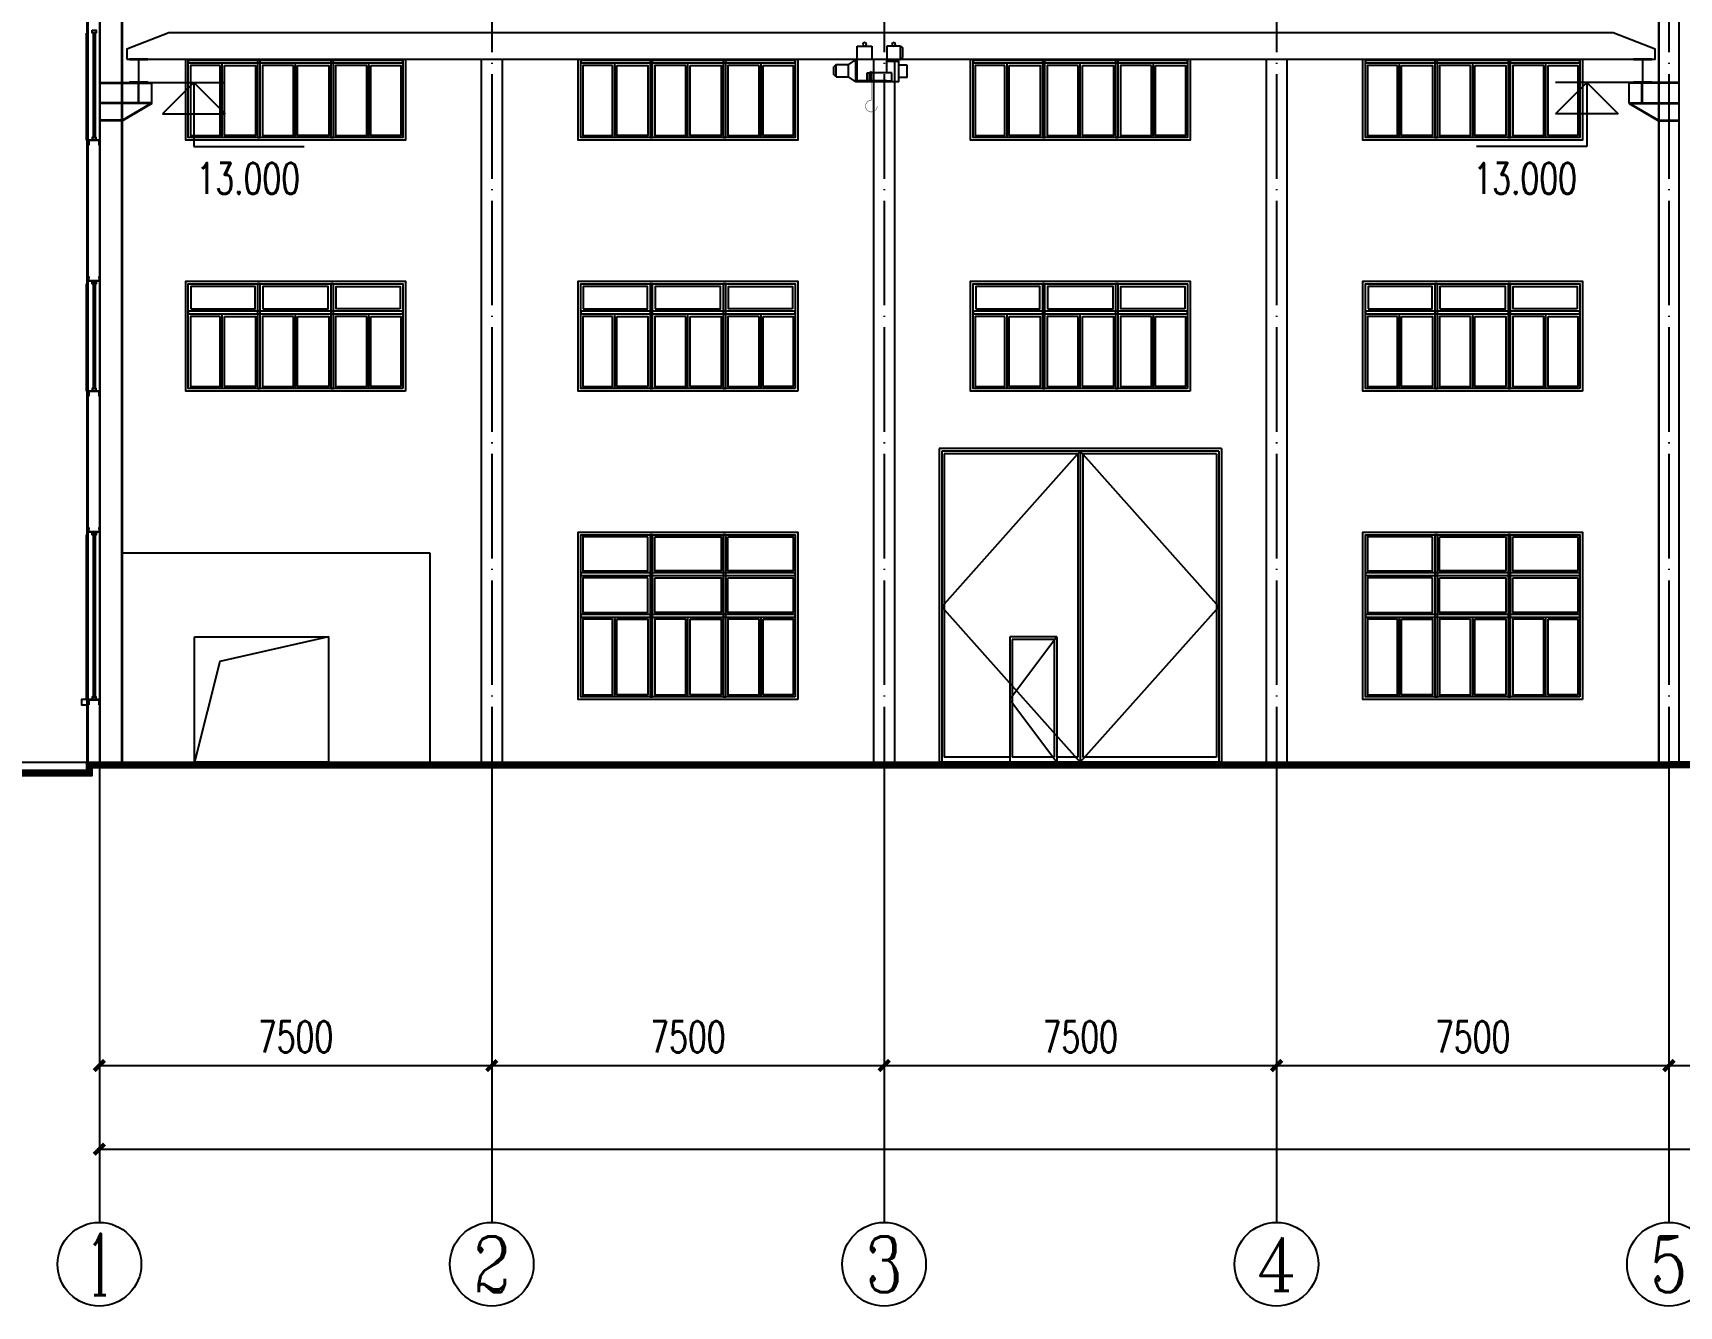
# Model space of a CAD drawing. Extents: x 14095202 to 14511487, y -1430609 to -90420.
# Drawn here: x 14370617 to 14402082, y -1318471 to -1294121 of the extents above; entities that cross this region are included whole.
import ezdxf
from ezdxf.enums import TextEntityAlignment as Align

# ---------------------------------------------------------------- set-up
doc = ezdxf.new("R2010")
doc.units = 0
doc.header["$LTSCALE"] = 1000
doc.header["$MEASUREMENT"] = 0
doc.linetypes.add('DOTE', pattern=[2.42, 2, -0.2, 0.02, -0.2])
for name, color, linetype in [('AXIS', 3, 'Continuous'), ('AXIS_TEXT', 7, 'Continuous'), ('COLUMN', 2, 'Continuous'), ('DOTE', 1, 'DOTE'), ('PUB_DIM', 3, 'Continuous'), ('PUB_TEXT', 7, 'Continuous'), ('WALL', 9, 'Continuous'), ('YS', 130, 'Continuous'), ('梁柱', 3, 'Continuous'), ('窗', 132, 'Continuous'), ('立面门窗', 157, 'Continuous')]:
    doc.layers.add(name, color=color, linetype=linetype)
doc.styles.add('_TCH_AXIS', font='COMPLEX', dxfattribs={"bigfont": 'GBCBIG'})
doc.styles.add('_TCH_DIM', font='SIMPLEX', dxfattribs={"bigfont": 'GBCBIG'})
doc.styles.add('_TCH_DIM_T3', font='SIMPLEX', dxfattribs={"width": 0.705882, "bigfont": 'GBCBIG'})
doc.styles.add('COMPLEX', font='COMPLEX')
doc.dimstyles.new('_TCH_ARCH&&200', dxfattribs={"dimtxt": 595, "dimasz": 200, "dimexe": 500, "dimexo": 600, "dimgap": 252.5, "dimtad": 1, "dimdec": 0, "dimzin": 0, "dimdsep": 46, "dimtxsty": '_TCH_DIM_T3', "dimblk": 'ARCHTICK', "dimcen": 0.09, "dimclrt": 7, "dimazin": 2, "dimtfac": 1, "dimtdec": 0, "dimtix": 1, "dimtmove": 2, "dimatfit": 3, "dimfxl": 0, "dimtolj": 1, "dimtzin": 0, "dimarcsym": 0})

# ---------------------------------------------------------------- blocks, each defined once
blk = doc.blocks.new('A$C25862AEB')
at = {"layer": 'YS'}
for p, q in [((200, 75), (0, 75)), ((0, 75), (0, 0)), ((0, 0), (20, 0)), ((198, 72), (2, 72)), ((2, 72), (2, 2)), ((2, 2), (20, 2)), ((205, 81), (5, 81)), ((5, 81), (5, 75)), ((205, 75), (5, 75)), ((20, 2), (20, 0)), ((180, 2), (198, 2)), ((180, 2), (180, 0)), ((180, 0), (200, 0)), ((198, 2), (198, 72)), ((200, 0), (200, 75))]:
    blk.add_line(p, q, dxfattribs=at)
blk = doc.blocks.new('A$C53AF4E09')
at = {"layer": 'COLUMN'}
blk.add_hatch(color=256, dxfattribs=at).paths.add_polyline_path([(350, 450), (0, 450), (0, 440), (170, 440), (170, 10), (0, 10), (0, 0), (350, 0), (350, 10), (180, 10), (180, 440), (350, 440)])
blk.add_lwpolyline([(0, 440), (0, 450), (350, 450), (350, 440), (180, 440), (180, 10), (350, 10), (350, 0), (0, 0), (0, 10), (170, 10), (170, 440)], close=True, dxfattribs=at)
blk = doc.blocks.new('A$C1CF62CEA')
at = {"color": 7}
for p, q in [((448, 1264), (731, 1264)), ((448, 1007), (448, 1264)), ((731, 1264), (731, 1007)), ((1279, 1264), (1012, 1264)), ((1012, 1264), (1012, 1007)), ((1279, 1007), (1279, 1264)), ((1279, 1264), (1318, 1226)), ((424, 1007), (282, 913)), ((1012, 1007), (424, 1007)), ((424, 583), (424, 1007)), ((448, 599), (448, 1007)), ((1012, 1007), (1279, 1007)), ((1012, 756), (1012, 1007)), ((1012, 975), (1247, 975)), ((1247, 583), (1247, 975)), ((1279, 1007), (1318, 1044)), ((1318, 1044), (1318, 1226)), ((47, 913), (0, 867)), ((0, 723), (0, 867)), ((47, 677), (0, 723)), ((47, 677), (47, 913)), ((47, 913), (282, 913)), ((47, 677), (282, 677)), ((282, 677), (282, 913)), ((424, 583), (282, 677)), ((679, 744), (632, 744)), ((632, 744), (632, 599)), ((718, 779), (679, 756)), ((679, 756), (679, 583)), ((718, 779), (718, 583)), ((1110, 756), (718, 756)), ((718, 756), (718, 599)), ((1110, 599), (1110, 756)), ((1404, 897), (1247, 897)), ((1404, 662), (1247, 662)), ((1404, 662), (1404, 897)), ((1247, 583), (424, 583)), ((679, 599), (448, 599)), ((1012, 599), (718, 599)), ((1012, 599), (1110, 599))]:
    blk.add_line(p, q, dxfattribs=at)
at = {"color": 7, "linetype": 'ByBlock', "const_width": 7.84}
blk.add_lwpolyline([(830, 116, -2.414214), (718, 227), (718, 583)], format="xyb", dxfattribs=at)
at = {"color": 7, "extrusion": (0, 0, -1)}
for centre in [(589, 1299), (1145, 1299)]:
    blk.add_ellipse(centre, major_axis=(24.4, 24.4), ratio=1, start_param=3.926991, end_param=10.210176, dxfattribs=at)
blk = doc.blocks.new('_AXISO')
blk.add_circle((0, 0), 0.5)
at = {"layer": 'AXIS_TEXT', "style": 'COMPLEX', "width": 1.041667}
blk.add_attdef('A', text='', height=0.56, dxfattribs=at).set_placement((-0.25, -0.28), (0.25, -0.28), align=Align.FIT)
blk = doc.blocks.new('_ArchTick')
at = {"color": 0, "linetype": 'ByBlock', "const_width": 0.4}
blk.add_lwpolyline([(-0.5, -0.5), (0.5, 0.5)], dxfattribs=at)
blk = doc.blocks.new('*D144')
at = {"layer": 'AXIS', "color": 0, "lineweight": -2}
for p, q in [((14371887, -1309471), (14371887, -1315971)), ((14461887, -1309471), (14461887, -1315971)), ((14371887, -1315471), (14461887, -1315471))]:
    blk.add_line(p, q, dxfattribs=at)
at = {"layer": 'Defpoints', "color": 0}
for p in [(14371887, -1308871), (14461887, -1308871), (14461887, -1315471)]:
    blk.add_point(p, dxfattribs=at)
at = {"layer": 'AXIS', "color": 0, "lineweight": -2, "xscale": 200, "yscale": 200, "zscale": 200, "rotation": 180}
blk.add_blockref('_ArchTick', (14371887, -1315471), dxfattribs=at)
at = {"layer": 'AXIS', "color": 0, "lineweight": -2, "xscale": 200, "yscale": 200, "zscale": 200}
blk.add_blockref('_ArchTick', (14461887, -1315471), dxfattribs=at)
at = {"layer": 'AXIS', "color": 7, "insert": (14416887, -1314921), "char_height": 595, "attachment_point": 5, "style": '_TCH_DIM_T3'}
blk.add_mtext('\\A1;90000', dxfattribs=at)
blk = doc.blocks.new('*D145')
at = {"layer": 'AXIS', "color": 0, "lineweight": -2}
for p, q in [((14371887, -1309471), (14371887, -1314371)), ((14379387, -1309471), (14379387, -1314371)), ((14371887, -1313871), (14379387, -1313871))]:
    blk.add_line(p, q, dxfattribs=at)
at = {"layer": 'Defpoints', "color": 0}
for p in [(14371887, -1308871), (14379387, -1308871), (14379387, -1313871)]:
    blk.add_point(p, dxfattribs=at)
at = {"layer": 'AXIS', "color": 0, "lineweight": -2, "xscale": 200, "yscale": 200, "zscale": 200, "rotation": 180}
blk.add_blockref('_ArchTick', (14371887, -1313871), dxfattribs=at)
at = {"layer": 'AXIS', "color": 0, "lineweight": -2, "xscale": 200, "yscale": 200, "zscale": 200}
blk.add_blockref('_ArchTick', (14379387, -1313871), dxfattribs=at)
at = {"layer": 'AXIS', "color": 7, "insert": (14375637, -1313321), "char_height": 595, "attachment_point": 5, "style": '_TCH_DIM_T3'}
blk.add_mtext('\\A1;7500', dxfattribs=at)
blk = doc.blocks.new('*D146')
at = {"layer": 'AXIS', "color": 0, "lineweight": -2}
for p, q in [((14379387, -1309471), (14379387, -1314371)), ((14386887, -1309471), (14386887, -1314371)), ((14379387, -1313871), (14386887, -1313871))]:
    blk.add_line(p, q, dxfattribs=at)
at = {"layer": 'Defpoints', "color": 0}
for p in [(14379387, -1308871), (14386887, -1308871), (14386887, -1313871)]:
    blk.add_point(p, dxfattribs=at)
at = {"layer": 'AXIS', "color": 0, "lineweight": -2, "xscale": 200, "yscale": 200, "zscale": 200, "rotation": 180}
blk.add_blockref('_ArchTick', (14379387, -1313871), dxfattribs=at)
at = {"layer": 'AXIS', "color": 0, "lineweight": -2, "xscale": 200, "yscale": 200, "zscale": 200}
blk.add_blockref('_ArchTick', (14386887, -1313871), dxfattribs=at)
at = {"layer": 'AXIS', "color": 7, "insert": (14383137, -1313321), "char_height": 595, "attachment_point": 5, "style": '_TCH_DIM_T3'}
blk.add_mtext('\\A1;7500', dxfattribs=at)
blk = doc.blocks.new('*D147')
at = {"layer": 'AXIS', "color": 0, "lineweight": -2}
for p, q in [((14386887, -1309471), (14386887, -1314371)), ((14394387, -1309471), (14394387, -1314371)), ((14386887, -1313871), (14394387, -1313871))]:
    blk.add_line(p, q, dxfattribs=at)
at = {"layer": 'Defpoints', "color": 0}
for p in [(14386887, -1308871), (14394387, -1308871), (14394387, -1313871)]:
    blk.add_point(p, dxfattribs=at)
at = {"layer": 'AXIS', "color": 0, "lineweight": -2, "xscale": 200, "yscale": 200, "zscale": 200, "rotation": 180}
blk.add_blockref('_ArchTick', (14386887, -1313871), dxfattribs=at)
at = {"layer": 'AXIS', "color": 0, "lineweight": -2, "xscale": 200, "yscale": 200, "zscale": 200}
blk.add_blockref('_ArchTick', (14394387, -1313871), dxfattribs=at)
at = {"layer": 'AXIS', "color": 7, "insert": (14390637, -1313321), "char_height": 595, "attachment_point": 5, "style": '_TCH_DIM_T3'}
blk.add_mtext('\\A1;7500', dxfattribs=at)
blk = doc.blocks.new('*D148')
at = {"layer": 'AXIS', "color": 0, "lineweight": -2}
for p, q in [((14394387, -1309471), (14394387, -1314371)), ((14401887, -1309471), (14401887, -1314371)), ((14394387, -1313871), (14401887, -1313871))]:
    blk.add_line(p, q, dxfattribs=at)
at = {"layer": 'Defpoints', "color": 0}
for p in [(14394387, -1308871), (14401887, -1308871), (14401887, -1313871)]:
    blk.add_point(p, dxfattribs=at)
at = {"layer": 'AXIS', "color": 0, "lineweight": -2, "xscale": 200, "yscale": 200, "zscale": 200, "rotation": 180}
blk.add_blockref('_ArchTick', (14394387, -1313871), dxfattribs=at)
at = {"layer": 'AXIS', "color": 0, "lineweight": -2, "xscale": 200, "yscale": 200, "zscale": 200}
blk.add_blockref('_ArchTick', (14401887, -1313871), dxfattribs=at)
at = {"layer": 'AXIS', "color": 7, "insert": (14398137, -1313321), "char_height": 595, "attachment_point": 5, "style": '_TCH_DIM_T3'}
blk.add_mtext('\\A1;7500', dxfattribs=at)
blk = doc.blocks.new('*D149')
at = {"layer": 'AXIS', "color": 0, "lineweight": -2}
for p, q in [((14401887, -1309471), (14401887, -1314371)), ((14409387, -1309471), (14409387, -1314371)), ((14401887, -1313871), (14409387, -1313871))]:
    blk.add_line(p, q, dxfattribs=at)
at = {"layer": 'Defpoints', "color": 0}
for p in [(14401887, -1308871), (14409387, -1308871), (14409387, -1313871)]:
    blk.add_point(p, dxfattribs=at)
at = {"layer": 'AXIS', "color": 0, "lineweight": -2, "xscale": 200, "yscale": 200, "zscale": 200, "rotation": 180}
blk.add_blockref('_ArchTick', (14401887, -1313871), dxfattribs=at)
at = {"layer": 'AXIS', "color": 0, "lineweight": -2, "xscale": 200, "yscale": 200, "zscale": 200}
blk.add_blockref('_ArchTick', (14409387, -1313871), dxfattribs=at)
at = {"layer": 'AXIS', "color": 7, "insert": (14405637, -1313321), "char_height": 595, "attachment_point": 5, "style": '_TCH_DIM_T3'}
blk.add_mtext('\\A1;7500', dxfattribs=at)

msp = doc.modelspace()

# ---------------------------------------------------------------- linework, layer by layer
for p, q in [((14371636.9, -1294123.4), (14371636.9, -1296171.2)), ((14379186.9, -1294621.2), (14379186.9, -1308071.2)), ((14379586.9, -1294621.2), (14379586.9, -1308071.2)), ((14386686.9, -1294621.2), (14386686.9, -1308071.2)), ((14387086.9, -1294621.2), (14387086.9, -1308071.2)), ((14394186.9, -1294621.2), (14394186.9, -1308071.2)), ((14394586.9, -1294621.2), (14394586.9, -1308071.2)), ((14371636.9, -1298923.4), (14371636.9, -1300971.2)), ((14371636.9, -1303723.4), (14371636.9, -1306871.2))]:
    msp.add_line(p, q)
at = {"color": 250}
for p, q in [((14393336.9, -1302071.2), (14387936.9, -1302071.2)), ((14387936.9, -1302071.2), (14387936.9, -1308071.2)), ((14393286.9, -1302121.2), (14387986.9, -1302121.2)), ((14387986.9, -1302121.2), (14387986.9, -1308071.2)), ((14390586.9, -1302171.2), (14388036.9, -1302171.2)), ((14388036.9, -1302171.2), (14388036.9, -1307971.2)), ((14390586.9, -1302171.2), (14390586.9, -1305671.2)), ((14390636.9, -1302121.2), (14390636.9, -1308071.2)), ((14390686.9, -1302171.2), (14390686.9, -1307971.2)), ((14393236.9, -1302171.2), (14390686.9, -1302171.2)), ((14393236.9, -1302171.2), (14393236.9, -1307971.2)), ((14393286.9, -1302121.2), (14393286.9, -1308071.2)), ((14393336.9, -1302071.2), (14393336.9, -1308071.2)), ((14390186.9, -1305671.2), (14389286.9, -1305671.2)), ((14389286.9, -1305671.2), (14389286.9, -1308071.2)), ((14390136.9, -1305721.2), (14389336.9, -1305721.2)), ((14389336.9, -1305721.2), (14389336.9, -1307971.2)), ((14390136.9, -1305721.2), (14390136.9, -1307971.2)), ((14390186.9, -1305671.2), (14390186.9, -1308071.2)), ((14390586.9, -1305671.2), (14390586.9, -1307971.2)), ((14389286.9, -1307971.2), (14388036.9, -1307971.2)), ((14389636.9, -1307971.2), (14389336.9, -1307971.2)), ((14390136.9, -1307971.2), (14389636.9, -1307971.2)), ((14390586.9, -1307971.2), (14390186.9, -1307971.2)), ((14393236.9, -1307971.2), (14390686.9, -1307971.2)), ((14393336.9, -1308071.2), (14387936.9, -1308071.2))]:
    msp.add_line(p, q, dxfattribs=at)
at = {"color": 251, "ltscale": 0.5}
for p, q in [((14378206.9, -1304071.2), (14372326.9, -1304071.2)), ((14378206.9, -1308071.2), (14378206.9, -1304071.2))]:
    msp.add_line(p, q, dxfattribs=at)
at = {"color": 7, "ltscale": 5}
msp.add_lwpolyline([(14372411.9, -1294621.2), (14401624.2, -1294621.2), (14401624.2, -1294431.2), (14400824.2, -1294121.2), (14373211.9, -1294121.2), (14372411.9, -1294431.2)], close=True, dxfattribs=at)
at = {"color": 250}
for points in [[(14390636.9, -1302121.2), (14393286.9, -1305096.2), (14390636.9, -1308071.2), (14387986.9, -1305096.2), (14390636.9, -1302121.2)], [(14390186.9, -1305671.2), (14389286.9, -1306871.2), (14390186.9, -1308071.2)]]:
    msp.add_lwpolyline(points, dxfattribs=at)
at = {"color": 251, "ltscale": 0.5}
msp.add_lwpolyline([(14373706.9, -1305671.2), (14376266.9, -1305671.2), (14376266.9, -1308071.2), (14373706.9, -1308071.2)], close=True, dxfattribs=at)
msp.add_lwpolyline([(14376266.9, -1305671.2), (14374189.6, -1306140.5), (14373706.9, -1308071.2)], dxfattribs=at)
for points in [[(14371644.4, -1306871.2), (14371544.4, -1306871.2), (14371544.4, -1306971.2), (14371644.4, -1306971.2)], [(14358588.5, -1308221.2), (14371646.9, -1308221.2), (14371646.9, -1308071.2), (14401886.9, -1308071.2)], [(14358588.5, -1308321.2), (14371746.9, -1308321.2), (14371746.9, -1308171.2), (14401886.9, -1308171.2)], [(14490486.9, -1308221.2), (14462126.9, -1308221.2), (14462126.9, -1308071.2), (14401886.9, -1308071.2)], [(14490486.9, -1308321.2), (14462026.9, -1308321.2), (14462026.9, -1308171.2), (14401886.9, -1308171.2)]]:
    msp.add_lwpolyline(points)
at = {"const_width": 100}
for points in [[(14358588.5, -1308271.2), (14371696.9, -1308271.2), (14371696.9, -1308121.2), (14401886.9, -1308121.2)], [(14490486.9, -1308271.2), (14462076.9, -1308271.2), (14462076.9, -1308121.2), (14401886.9, -1308121.2)]]:
    msp.add_lwpolyline(points, dxfattribs=at)
at = {"layer": 'AXIS'}
for p, q in [((14371886.9, -1308871.2), (14371886.9, -1316871.2)), ((14379386.9, -1308871.2), (14379386.9, -1316871.2)), ((14386886.9, -1308871.2), (14386886.9, -1316871.2)), ((14394386.9, -1308871.2), (14394386.9, -1316871.2)), ((14401886.9, -1308871.2), (14401886.9, -1316871.2))]:
    msp.add_line(p, q, dxfattribs=at)
at = {"layer": 'DOTE'}
for p, q in [((14371886.9, -1290071.2), (14371886.9, -1308871.2)), ((14379386.9, -1290071.2), (14379386.9, -1308871.2)), ((14386886.9, -1290071.2), (14386886.9, -1308871.2)), ((14394386.9, -1290071.2), (14394386.9, -1308871.2)), ((14401886.9, -1290071.2), (14401886.9, -1308871.2)), ((14343286.9, -1308071.2), (14490486.9, -1308071.2)), ((14463886.9, -1308071.2), (14401886.9, -1308071.2))]:
    msp.add_line(p, q, dxfattribs=at)
at = {"layer": 'PUB_DIM'}
for p, q in [((14372326.9, -1295071.2), (14374293.5, -1295071.2)), ((14373693.5, -1295071.2), (14373093.5, -1295671.2)), ((14373693.5, -1295071.2), (14374293.5, -1295671.2)), ((14373693.5, -1295071.2), (14373693.5, -1296292.2)), ((14400320.2, -1295071.2), (14399720.2, -1295671.2)), ((14401686.9, -1295071.2), (14399720.2, -1295071.2)), ((14400320.2, -1295071.2), (14400920.2, -1295671.2)), ((14400320.2, -1295071.2), (14400320.2, -1296292.2)), ((14373093.5, -1295671.2), (14374293.5, -1295671.2)), ((14400920.2, -1295671.2), (14399720.2, -1295671.2)), ((14373693.5, -1296292.2), (14375803.3, -1296292.2)), ((14400320.2, -1296292.2), (14398210.4, -1296292.2))]:
    msp.add_line(p, q, dxfattribs=at)
at = {"layer": 'WALL', "color": 7}
for p, q in [((14371646.9, -1288271.2), (14371646.9, -1308071.2)), ((14371666.9, -1288271.2), (14371666.9, -1308071.2))]:
    msp.add_line(p, q, dxfattribs=at)
at = {"layer": 'WALL', "color": 3}
for p, q in [((14371886.9, -1288271.2), (14371886.9, -1308071.2)), ((14371896.9, -1288271.2), (14371896.9, -1308071.2))]:
    msp.add_line(p, q, dxfattribs=at)
at = {"layer": 'YS', "const_width": 8}
for points in [[(14371675.7, -1293971.8), (14371675.7, -1294077.8), (14371636.9, -1294077.8), (14371636.9, -1294123.4), (14371668.3, -1294107.4)], [(14371877.5, -1296110.6), (14371877.5, -1296171.2), (14371636.9, -1296171.2), (14371636.9, -1296253.4), (14371661.3, -1296279.9)], [(14371675.7, -1298771.8), (14371675.7, -1298877.8), (14371636.9, -1298877.8), (14371636.9, -1298923.4), (14371668.3, -1298907.4)], [(14371877.5, -1300910.6), (14371877.5, -1300971.2), (14371636.9, -1300971.2), (14371636.9, -1301053.4), (14371661.3, -1301079.9)], [(14371675.7, -1303571.8), (14371675.7, -1303677.8), (14371636.9, -1303677.8), (14371636.9, -1303723.4), (14371668.3, -1303707.4)], [(14371877.5, -1306810.6), (14371877.5, -1306871.2), (14371636.9, -1306871.2), (14371636.9, -1306953.4), (14371661.3, -1306979.9)]]:
    msp.add_lwpolyline(points, dxfattribs=at)
at = {"layer": '梁柱'}
for p, q in [((14401686.9, -1290061.2), (14401686.9, -1308071.2)), ((14401696.9, -1290061.2), (14401696.9, -1308071.2)), ((14402076.9, -1290061.2), (14402076.9, -1308071.2)), ((14372316.9, -1308071.2), (14372316.9, -1290081.2)), ((14372326.9, -1308071.2), (14372326.9, -1290081.2)), ((14371896.9, -1295071.2), (14372316.9, -1295071.2)), ((14371896.9, -1295081.2), (14372316.9, -1295081.2)), ((14372326.9, -1295071.2), (14372886.9, -1295071.2)), ((14372326.9, -1295081.2), (14372886.9, -1295081.2)), ((14372631.9, -1295461.2), (14372631.9, -1295081.2)), ((14372641.9, -1295461.2), (14372641.9, -1295081.2)), ((14372886.9, -1295471.2), (14372886.9, -1295071.2)), ((14401686.9, -1295071.2), (14401126.9, -1295071.2)), ((14401126.9, -1295471.2), (14401126.9, -1295071.2)), ((14401686.9, -1295081.2), (14401126.9, -1295081.2)), ((14401371.9, -1295461.2), (14401371.9, -1295081.2)), ((14401381.9, -1295461.2), (14401381.9, -1295081.2)), ((14402076.9, -1295071.2), (14401696.9, -1295071.2)), ((14402076.9, -1295081.2), (14401696.9, -1295081.2)), ((14372316.9, -1295461.2), (14371896.9, -1295461.2)), ((14372316.9, -1295471.2), (14371896.9, -1295471.2)), ((14372886.9, -1295461.2), (14372326.9, -1295461.2)), ((14372886.9, -1295471.2), (14372326.9, -1295806.1)), ((14372886.9, -1295471.2), (14372326.9, -1295471.2)), ((14372871.1, -1295471.2), (14372326.9, -1295793.1)), ((14401126.9, -1295461.2), (14401686.9, -1295461.2)), ((14401126.9, -1295471.2), (14401686.9, -1295806.1)), ((14401126.9, -1295471.2), (14401686.9, -1295471.2)), ((14401142.6, -1295471.2), (14401686.9, -1295793.1)), ((14401696.9, -1295461.2), (14402076.9, -1295461.2)), ((14401696.9, -1295471.2), (14402076.9, -1295471.2)), ((14372316.9, -1295793.1), (14371896.9, -1295793.1)), ((14372316.9, -1295803.1), (14371896.9, -1295803.1)), ((14401696.9, -1295793.1), (14402076.9, -1295793.1)), ((14401696.9, -1295803.1), (14402076.9, -1295803.1))]:
    msp.add_line(p, q, dxfattribs=at)
at = {"layer": '窗'}
for p, q in [((14371767.5, -1294121.4), (14371767.5, -1296121)), ((14371807.5, -1294121.4), (14371807.5, -1296121)), ((14371886.9, -1296171.2), (14371636.9, -1296171.2)), ((14371896.9, -1298870.8), (14371646.9, -1298870.8)), ((14371767.5, -1298921.4), (14371767.5, -1300921)), ((14371807.5, -1298921.4), (14371807.5, -1300921)), ((14371886.9, -1300971.2), (14371636.9, -1300971.2)), ((14371896.9, -1303670.8), (14371646.9, -1303670.8)), ((14371766.9, -1303721.4), (14371766.9, -1306821)), ((14371806.9, -1303721.4), (14371806.9, -1306821))]:
    msp.add_line(p, q, dxfattribs=at)
at = {"layer": '窗', "color": 6}
for points in [[(14371750.2, -1294071.2), (14371824.9, -1294071.2), (14371824.9, -1294121.4), (14371750.2, -1294121.4)], [(14371750.2, -1296171.2), (14371824.9, -1296171.2), (14371824.9, -1296121), (14371750.2, -1296121)], [(14371753.9, -1296167.4), (14371821.1, -1296167.4), (14371821.1, -1296124.7), (14371753.9, -1296124.7)], [(14371750.2, -1298871.2), (14371824.9, -1298871.2), (14371824.9, -1298921.4), (14371750.2, -1298921.4)], [(14371753.9, -1298874.9), (14371821.1, -1298874.9), (14371821.1, -1298917.7), (14371753.9, -1298917.7)], [(14371750.2, -1300971.2), (14371824.9, -1300971.2), (14371824.9, -1300921), (14371750.2, -1300921)], [(14371753.9, -1300967.4), (14371821.1, -1300967.4), (14371821.1, -1300924.7), (14371753.9, -1300924.7)], [(14371750.2, -1303671.2), (14371824.9, -1303671.2), (14371824.9, -1303721.4), (14371750.2, -1303721.4)], [(14371753.9, -1303674.9), (14371821.1, -1303674.9), (14371821.1, -1303717.7), (14371753.9, -1303717.7)], [(14371750.2, -1306871.2), (14371824.9, -1306871.2), (14371824.9, -1306821), (14371750.2, -1306821)], [(14371753.9, -1306867.4), (14371821.1, -1306867.4), (14371821.1, -1306824.7), (14371753.9, -1306824.7)]]:
    msp.add_lwpolyline(points, close=True, dxfattribs=at)
at = {"layer": '立面门窗', "color": 250}
for p, q in [((14374236.9, -1296121.2), (14374236.9, -1294696.2)), ((14375636.9, -1296121.2), (14375636.9, -1294696.2)), ((14377036.9, -1296121.2), (14377036.9, -1294696.2)), ((14381736.9, -1296121.2), (14381736.9, -1294696.2)), ((14383136.9, -1296121.2), (14383136.9, -1294696.2)), ((14384536.9, -1296121.2), (14384536.9, -1294696.2)), ((14389236.9, -1296121.2), (14389236.9, -1294696.2)), ((14390636.9, -1296121.2), (14390636.9, -1294696.2)), ((14392036.9, -1296121.2), (14392036.9, -1294696.2)), ((14396736.9, -1296121.2), (14396736.9, -1294696.2)), ((14398136.9, -1296121.2), (14398136.9, -1294696.2)), ((14399536.9, -1296121.2), (14399536.9, -1294696.2)), ((14374236.9, -1300921.2), (14374236.9, -1299496.2)), ((14375636.9, -1300921.2), (14375636.9, -1299496.2)), ((14377036.9, -1300921.2), (14377036.9, -1299496.2)), ((14381736.9, -1300921.2), (14381736.9, -1299496.2)), ((14383136.9, -1300921.2), (14383136.9, -1299496.2)), ((14384536.9, -1300921.2), (14384536.9, -1299496.2)), ((14389236.9, -1300921.2), (14389236.9, -1299496.2)), ((14390636.9, -1300921.2), (14390636.9, -1299496.2)), ((14392036.9, -1300921.2), (14392036.9, -1299496.2)), ((14396736.9, -1300921.2), (14396736.9, -1299496.2)), ((14398136.9, -1300921.2), (14398136.9, -1299496.2)), ((14399536.9, -1300921.2), (14399536.9, -1299496.2)), ((14381736.9, -1306821.2), (14381736.9, -1305296.2)), ((14383136.9, -1306821.2), (14383136.9, -1305296.2)), ((14384536.9, -1306821.2), (14384536.9, -1305296.2)), ((14396736.9, -1306821.2), (14396736.9, -1305296.2)), ((14398136.9, -1306821.2), (14398136.9, -1305296.2)), ((14399536.9, -1306821.2), (14399536.9, -1305296.2))]:
    msp.add_line(p, q, dxfattribs=at)
for points in [[(14377736.9, -1294621.2), (14377736.9, -1296171.2), (14373536.9, -1296171.2), (14373536.9, -1294621.2)], [(14377686.9, -1294621.2), (14377686.9, -1296121.2), (14373586.9, -1296121.2), (14373586.9, -1294621.2)], [(14374911.9, -1294621.2), (14374911.9, -1296121.2), (14374961.9, -1296121.2), (14374961.9, -1294621.2)], [(14376311.9, -1294621.2), (14376311.9, -1296121.2), (14376361.9, -1296121.2), (14376361.9, -1294621.2)], [(14385236.9, -1294621.2), (14385236.9, -1296171.2), (14381036.9, -1296171.2), (14381036.9, -1294621.2)], [(14385186.9, -1294621.2), (14385186.9, -1296121.2), (14381086.9, -1296121.2), (14381086.9, -1294621.2)], [(14382411.9, -1294621.2), (14382411.9, -1296121.2), (14382461.9, -1296121.2), (14382461.9, -1294621.2)], [(14383811.9, -1294621.2), (14383811.9, -1296121.2), (14383861.9, -1296121.2), (14383861.9, -1294621.2)], [(14392736.9, -1294621.2), (14392736.9, -1296171.2), (14388536.9, -1296171.2), (14388536.9, -1294621.2)], [(14392686.9, -1294621.2), (14392686.9, -1296121.2), (14388586.9, -1296121.2), (14388586.9, -1294621.2)], [(14389911.9, -1294621.2), (14389911.9, -1296121.2), (14389961.9, -1296121.2), (14389961.9, -1294621.2)], [(14391311.9, -1294621.2), (14391311.9, -1296121.2), (14391361.9, -1296121.2), (14391361.9, -1294621.2)], [(14400236.9, -1294621.2), (14400236.9, -1296171.2), (14396036.9, -1296171.2), (14396036.9, -1294621.2)], [(14400186.9, -1294621.2), (14400186.9, -1296121.2), (14396086.9, -1296121.2), (14396086.9, -1294621.2)], [(14397411.9, -1294621.2), (14397411.9, -1296121.2), (14397461.9, -1296121.2), (14397461.9, -1294621.2)], [(14398811.9, -1294621.2), (14398811.9, -1296121.2), (14398861.9, -1296121.2), (14398861.9, -1294621.2)]]:
    msp.add_lwpolyline(points, dxfattribs=at)
for points in [[(14373586.9, -1294696.2), (14377686.9, -1294696.2), (14377686.9, -1294646.2), (14373586.9, -1294646.2)], [(14374196.9, -1294746.2), (14373626.9, -1294746.2), (14373626.9, -1296081.2), (14374196.9, -1296081.2)], [(14374276.9, -1294746.2), (14374871.9, -1294746.2), (14374871.9, -1296081.2), (14374276.9, -1296081.2)], [(14375596.9, -1294746.2), (14375001.9, -1294746.2), (14375001.9, -1296081.2), (14375596.9, -1296081.2)], [(14375676.9, -1294746.2), (14376271.9, -1294746.2), (14376271.9, -1296081.2), (14375676.9, -1296081.2)], [(14376996.9, -1294746.2), (14376401.9, -1294746.2), (14376401.9, -1296081.2), (14376996.9, -1296081.2)], [(14377076.9, -1294746.2), (14377646.9, -1294746.2), (14377646.9, -1296081.2), (14377076.9, -1296081.2)], [(14381086.9, -1294696.2), (14385186.9, -1294696.2), (14385186.9, -1294646.2), (14381086.9, -1294646.2)], [(14381696.9, -1294746.2), (14381126.9, -1294746.2), (14381126.9, -1296081.2), (14381696.9, -1296081.2)], [(14381776.9, -1294746.2), (14382371.9, -1294746.2), (14382371.9, -1296081.2), (14381776.9, -1296081.2)], [(14383096.9, -1294746.2), (14382501.9, -1294746.2), (14382501.9, -1296081.2), (14383096.9, -1296081.2)], [(14383176.9, -1294746.2), (14383771.9, -1294746.2), (14383771.9, -1296081.2), (14383176.9, -1296081.2)], [(14384496.9, -1294746.2), (14383901.9, -1294746.2), (14383901.9, -1296081.2), (14384496.9, -1296081.2)], [(14384576.9, -1294746.2), (14385146.9, -1294746.2), (14385146.9, -1296081.2), (14384576.9, -1296081.2)], [(14388586.9, -1294696.2), (14392686.9, -1294696.2), (14392686.9, -1294646.2), (14388586.9, -1294646.2)], [(14389196.9, -1294746.2), (14388626.9, -1294746.2), (14388626.9, -1296081.2), (14389196.9, -1296081.2)], [(14389276.9, -1294746.2), (14389871.9, -1294746.2), (14389871.9, -1296081.2), (14389276.9, -1296081.2)], [(14390596.9, -1294746.2), (14390001.9, -1294746.2), (14390001.9, -1296081.2), (14390596.9, -1296081.2)], [(14390676.9, -1294746.2), (14391271.9, -1294746.2), (14391271.9, -1296081.2), (14390676.9, -1296081.2)], [(14391996.9, -1294746.2), (14391401.9, -1294746.2), (14391401.9, -1296081.2), (14391996.9, -1296081.2)], [(14392076.9, -1294746.2), (14392646.9, -1294746.2), (14392646.9, -1296081.2), (14392076.9, -1296081.2)], [(14396086.9, -1294696.2), (14400186.9, -1294696.2), (14400186.9, -1294646.2), (14396086.9, -1294646.2)], [(14396696.9, -1294746.2), (14396126.9, -1294746.2), (14396126.9, -1296081.2), (14396696.9, -1296081.2)], [(14396776.9, -1294746.2), (14397371.9, -1294746.2), (14397371.9, -1296081.2), (14396776.9, -1296081.2)], [(14398096.9, -1294746.2), (14397501.9, -1294746.2), (14397501.9, -1296081.2), (14398096.9, -1296081.2)], [(14398176.9, -1294746.2), (14398771.9, -1294746.2), (14398771.9, -1296081.2), (14398176.9, -1296081.2)], [(14399496.9, -1294746.2), (14398901.9, -1294746.2), (14398901.9, -1296081.2), (14399496.9, -1296081.2)], [(14399576.9, -1294746.2), (14400146.9, -1294746.2), (14400146.9, -1296081.2), (14399576.9, -1296081.2)], [(14377736.9, -1300971.2), (14373536.9, -1300971.2), (14373536.9, -1298871.2), (14377736.9, -1298871.2)], [(14385236.9, -1300971.2), (14381036.9, -1300971.2), (14381036.9, -1298871.2), (14385236.9, -1298871.2)], [(14392736.9, -1300971.2), (14388536.9, -1300971.2), (14388536.9, -1298871.2), (14392736.9, -1298871.2)], [(14400236.9, -1300971.2), (14396036.9, -1300971.2), (14396036.9, -1298871.2), (14400236.9, -1298871.2)], [(14377686.9, -1300921.2), (14373586.9, -1300921.2), (14373586.9, -1298921.2), (14377686.9, -1298921.2)], [(14373636.9, -1299396.2), (14374861.9, -1299396.2), (14374861.9, -1298971.2), (14373636.9, -1298971.2)], [(14374961.9, -1298921.2), (14374911.9, -1298921.2), (14374911.9, -1300921.2), (14374961.9, -1300921.2)], [(14375011.9, -1299396.2), (14376261.9, -1299396.2), (14376261.9, -1298971.2), (14375011.9, -1298971.2)], [(14376361.9, -1298921.2), (14376311.9, -1298921.2), (14376311.9, -1300921.2), (14376361.9, -1300921.2)], [(14377636.9, -1299396.2), (14376411.9, -1299396.2), (14376411.9, -1298971.2), (14377636.9, -1298971.2)], [(14385186.9, -1300921.2), (14381086.9, -1300921.2), (14381086.9, -1298921.2), (14385186.9, -1298921.2)], [(14381136.9, -1299396.2), (14382361.9, -1299396.2), (14382361.9, -1298971.2), (14381136.9, -1298971.2)], [(14382461.9, -1298921.2), (14382411.9, -1298921.2), (14382411.9, -1300921.2), (14382461.9, -1300921.2)], [(14382511.9, -1299396.2), (14383761.9, -1299396.2), (14383761.9, -1298971.2), (14382511.9, -1298971.2)], [(14383861.9, -1298921.2), (14383811.9, -1298921.2), (14383811.9, -1300921.2), (14383861.9, -1300921.2)], [(14385136.9, -1299396.2), (14383911.9, -1299396.2), (14383911.9, -1298971.2), (14385136.9, -1298971.2)], [(14392686.9, -1300921.2), (14388586.9, -1300921.2), (14388586.9, -1298921.2), (14392686.9, -1298921.2)], [(14388636.9, -1299396.2), (14389861.9, -1299396.2), (14389861.9, -1298971.2), (14388636.9, -1298971.2)], [(14389961.9, -1298921.2), (14389911.9, -1298921.2), (14389911.9, -1300921.2), (14389961.9, -1300921.2)], [(14390011.9, -1299396.2), (14391261.9, -1299396.2), (14391261.9, -1298971.2), (14390011.9, -1298971.2)], [(14391361.9, -1298921.2), (14391311.9, -1298921.2), (14391311.9, -1300921.2), (14391361.9, -1300921.2)], [(14392636.9, -1299396.2), (14391411.9, -1299396.2), (14391411.9, -1298971.2), (14392636.9, -1298971.2)], [(14400186.9, -1300921.2), (14396086.9, -1300921.2), (14396086.9, -1298921.2), (14400186.9, -1298921.2)], [(14396136.9, -1299396.2), (14397361.9, -1299396.2), (14397361.9, -1298971.2), (14396136.9, -1298971.2)], [(14397461.9, -1298921.2), (14397411.9, -1298921.2), (14397411.9, -1300921.2), (14397461.9, -1300921.2)], [(14397511.9, -1299396.2), (14398761.9, -1299396.2), (14398761.9, -1298971.2), (14397511.9, -1298971.2)], [(14398861.9, -1298921.2), (14398811.9, -1298921.2), (14398811.9, -1300921.2), (14398861.9, -1300921.2)], [(14400136.9, -1299396.2), (14398911.9, -1299396.2), (14398911.9, -1298971.2), (14400136.9, -1298971.2)], [(14373586.9, -1299496.2), (14377686.9, -1299496.2), (14377686.9, -1299446.2), (14373586.9, -1299446.2)], [(14381086.9, -1299496.2), (14385186.9, -1299496.2), (14385186.9, -1299446.2), (14381086.9, -1299446.2)], [(14388586.9, -1299496.2), (14392686.9, -1299496.2), (14392686.9, -1299446.2), (14388586.9, -1299446.2)], [(14396086.9, -1299496.2), (14400186.9, -1299496.2), (14400186.9, -1299446.2), (14396086.9, -1299446.2)], [(14374196.9, -1299546.2), (14373626.9, -1299546.2), (14373626.9, -1300881.2), (14374196.9, -1300881.2)], [(14374276.9, -1299546.2), (14374871.9, -1299546.2), (14374871.9, -1300881.2), (14374276.9, -1300881.2)], [(14375596.9, -1299546.2), (14375001.9, -1299546.2), (14375001.9, -1300881.2), (14375596.9, -1300881.2)], [(14375676.9, -1299546.2), (14376271.9, -1299546.2), (14376271.9, -1300881.2), (14375676.9, -1300881.2)], [(14376996.9, -1299546.2), (14376401.9, -1299546.2), (14376401.9, -1300881.2), (14376996.9, -1300881.2)], [(14377076.9, -1299546.2), (14377646.9, -1299546.2), (14377646.9, -1300881.2), (14377076.9, -1300881.2)], [(14381696.9, -1299546.2), (14381126.9, -1299546.2), (14381126.9, -1300881.2), (14381696.9, -1300881.2)], [(14381776.9, -1299546.2), (14382371.9, -1299546.2), (14382371.9, -1300881.2), (14381776.9, -1300881.2)], [(14383096.9, -1299546.2), (14382501.9, -1299546.2), (14382501.9, -1300881.2), (14383096.9, -1300881.2)], [(14383176.9, -1299546.2), (14383771.9, -1299546.2), (14383771.9, -1300881.2), (14383176.9, -1300881.2)], [(14384496.9, -1299546.2), (14383901.9, -1299546.2), (14383901.9, -1300881.2), (14384496.9, -1300881.2)], [(14384576.9, -1299546.2), (14385146.9, -1299546.2), (14385146.9, -1300881.2), (14384576.9, -1300881.2)], [(14389196.9, -1299546.2), (14388626.9, -1299546.2), (14388626.9, -1300881.2), (14389196.9, -1300881.2)], [(14389276.9, -1299546.2), (14389871.9, -1299546.2), (14389871.9, -1300881.2), (14389276.9, -1300881.2)], [(14390596.9, -1299546.2), (14390001.9, -1299546.2), (14390001.9, -1300881.2), (14390596.9, -1300881.2)], [(14390676.9, -1299546.2), (14391271.9, -1299546.2), (14391271.9, -1300881.2), (14390676.9, -1300881.2)], [(14391996.9, -1299546.2), (14391401.9, -1299546.2), (14391401.9, -1300881.2), (14391996.9, -1300881.2)], [(14392076.9, -1299546.2), (14392646.9, -1299546.2), (14392646.9, -1300881.2), (14392076.9, -1300881.2)], [(14396696.9, -1299546.2), (14396126.9, -1299546.2), (14396126.9, -1300881.2), (14396696.9, -1300881.2)], [(14396776.9, -1299546.2), (14397371.9, -1299546.2), (14397371.9, -1300881.2), (14396776.9, -1300881.2)], [(14398096.9, -1299546.2), (14397501.9, -1299546.2), (14397501.9, -1300881.2), (14398096.9, -1300881.2)], [(14398176.9, -1299546.2), (14398771.9, -1299546.2), (14398771.9, -1300881.2), (14398176.9, -1300881.2)], [(14399496.9, -1299546.2), (14398901.9, -1299546.2), (14398901.9, -1300881.2), (14399496.9, -1300881.2)], [(14399576.9, -1299546.2), (14400146.9, -1299546.2), (14400146.9, -1300881.2), (14399576.9, -1300881.2)], [(14385236.9, -1306871.2), (14381036.9, -1306871.2), (14381036.9, -1303671.2), (14385236.9, -1303671.2)], [(14385186.9, -1306821.2), (14381086.9, -1306821.2), (14381086.9, -1303721.2), (14385186.9, -1303721.2)], [(14382371.9, -1303761.2), (14381126.9, -1303761.2), (14381126.9, -1304406.2), (14382371.9, -1304406.2)], [(14382461.9, -1303721.2), (14382411.9, -1303721.2), (14382411.9, -1306821.2), (14382461.9, -1306821.2)], [(14382501.9, -1303761.2), (14383771.9, -1303761.2), (14383771.9, -1304406.2), (14382501.9, -1304406.2)], [(14383861.9, -1303721.2), (14383811.9, -1303721.2), (14383811.9, -1306821.2), (14383861.9, -1306821.2)], [(14383901.9, -1303761.2), (14385146.9, -1303761.2), (14385146.9, -1304406.2), (14383901.9, -1304406.2)], [(14400236.9, -1306871.2), (14396036.9, -1306871.2), (14396036.9, -1303671.2), (14400236.9, -1303671.2)], [(14400186.9, -1306821.2), (14396086.9, -1306821.2), (14396086.9, -1303721.2), (14400186.9, -1303721.2)], [(14397371.9, -1303761.2), (14396126.9, -1303761.2), (14396126.9, -1304406.2), (14397371.9, -1304406.2)], [(14397461.9, -1303721.2), (14397411.9, -1303721.2), (14397411.9, -1306821.2), (14397461.9, -1306821.2)], [(14397501.9, -1303761.2), (14398771.9, -1303761.2), (14398771.9, -1304406.2), (14397501.9, -1304406.2)], [(14398861.9, -1303721.2), (14398811.9, -1303721.2), (14398811.9, -1306821.2), (14398861.9, -1306821.2)], [(14398901.9, -1303761.2), (14400146.9, -1303761.2), (14400146.9, -1304406.2), (14398901.9, -1304406.2)], [(14381086.9, -1304446.2), (14381086.9, -1304496.2), (14385186.9, -1304496.2), (14385186.9, -1304446.2)], [(14396086.9, -1304446.2), (14396086.9, -1304496.2), (14400186.9, -1304496.2), (14400186.9, -1304446.2)], [(14382371.9, -1304546.2), (14381126.9, -1304546.2), (14381126.9, -1305206.2), (14382371.9, -1305206.2)], [(14382501.9, -1304546.2), (14383771.9, -1304546.2), (14383771.9, -1305206.2), (14382501.9, -1305206.2)], [(14383901.9, -1304546.2), (14385146.9, -1304546.2), (14385146.9, -1305206.2), (14383901.9, -1305206.2)], [(14397371.9, -1304546.2), (14396126.9, -1304546.2), (14396126.9, -1305206.2), (14397371.9, -1305206.2)], [(14397501.9, -1304546.2), (14398771.9, -1304546.2), (14398771.9, -1305206.2), (14397501.9, -1305206.2)], [(14398901.9, -1304546.2), (14400146.9, -1304546.2), (14400146.9, -1305206.2), (14398901.9, -1305206.2)], [(14381086.9, -1305246.2), (14381086.9, -1305296.2), (14385186.9, -1305296.2), (14385186.9, -1305246.2)], [(14381696.9, -1305336.2), (14381126.9, -1305336.2), (14381126.9, -1306781.2), (14381696.9, -1306781.2)], [(14381776.9, -1305336.2), (14382371.9, -1305336.2), (14382371.9, -1306781.2), (14381776.9, -1306781.2)], [(14383096.9, -1305336.2), (14382501.9, -1305336.2), (14382501.9, -1306781.2), (14383096.9, -1306781.2)], [(14383176.9, -1305336.2), (14383771.9, -1305336.2), (14383771.9, -1306781.2), (14383176.9, -1306781.2)], [(14384496.9, -1305336.2), (14383901.9, -1305336.2), (14383901.9, -1306781.2), (14384496.9, -1306781.2)], [(14384576.9, -1305336.2), (14385146.9, -1305336.2), (14385146.9, -1306781.2), (14384576.9, -1306781.2)], [(14396086.9, -1305246.2), (14396086.9, -1305296.2), (14400186.9, -1305296.2), (14400186.9, -1305246.2)], [(14396696.9, -1305336.2), (14396126.9, -1305336.2), (14396126.9, -1306781.2), (14396696.9, -1306781.2)], [(14396776.9, -1305336.2), (14397371.9, -1305336.2), (14397371.9, -1306781.2), (14396776.9, -1306781.2)], [(14398096.9, -1305336.2), (14397501.9, -1305336.2), (14397501.9, -1306781.2), (14398096.9, -1306781.2)], [(14398176.9, -1305336.2), (14398771.9, -1305336.2), (14398771.9, -1306781.2), (14398176.9, -1306781.2)], [(14399496.9, -1305336.2), (14398901.9, -1305336.2), (14398901.9, -1306781.2), (14399496.9, -1306781.2)], [(14399576.9, -1305336.2), (14400146.9, -1305336.2), (14400146.9, -1306781.2), (14399576.9, -1306781.2)]]:
    msp.add_lwpolyline(points, close=True, dxfattribs=at)

# ---------------------------------------------------------------- block references
at = {"color": 7, "ltscale": 5}
msp.add_blockref('A$C1CF62CEA', (14385923.7, -1295637.8), dxfattribs=at)
for p in [(14371682.5, -1296252.2), (14371682.5, -1301052.2), (14371682.5, -1306952.2)]:
    msp.add_blockref('A$C25862AEB', p)
at = {"xscale": -1, "rotation": 180}
for p in [(14371682.5, -1298790.2), (14371682.5, -1303590.2)]:
    msp.add_blockref('A$C25862AEB', p, dxfattribs=at)
at = {"layer": 'AXIS'}
ref = msp.add_blockref('_AXISO', (14371886.9, -1317671.2), dxfattribs=dict(at, xscale=1600, yscale=1600, zscale=1600))
ref.add_attrib('A', '1', dxfattribs={"layer": 'AXIS_TEXT', "ltscale": 0.5, "height": 1176.5, "style": '_TCH_AXIS'}).set_placement((14371634.7, -1318259.5), (14372139, -1318259.5), align=Align.FIT)
ref = msp.add_blockref('_AXISO', (14379386.9, -1317671.2), dxfattribs=dict(at, xscale=1600, yscale=1600, zscale=1600))
ref.add_attrib('A', '2', dxfattribs={"layer": 'AXIS_TEXT', "ltscale": 0.5, "height": 1065, "style": '_TCH_AXIS'}).set_placement((14379031.8, -1318203.7), (14379741.9, -1318203.7), align=Align.FIT)
ref = msp.add_blockref('_AXISO', (14386886.9, -1317671.2), dxfattribs=dict(at, xscale=1600, yscale=1600, zscale=1600))
ref.add_attrib('A', '3', dxfattribs={"layer": 'AXIS_TEXT', "ltscale": 0.5, "height": 1065, "style": '_TCH_AXIS'}).set_placement((14386531.8, -1318203.7), (14387241.9, -1318203.7), align=Align.FIT)
ref = msp.add_blockref('_AXISO', (14394386.9, -1317671.2), dxfattribs=dict(at, xscale=1600, yscale=1600, zscale=1600))
ref.add_attrib('A', '4', dxfattribs={"layer": 'AXIS_TEXT', "ltscale": 0.5, "height": 1018.2, "style": '_TCH_AXIS'}).set_placement((14393999, -1318180.3), (14394774.7, -1318180.3), align=Align.FIT)
ref = msp.add_blockref('_AXISO', (14401886.9, -1317671.2), dxfattribs=dict(at, xscale=1600, yscale=1600, zscale=1600))
ref.add_attrib('A', '5', dxfattribs={"layer": 'AXIS_TEXT', "ltscale": 0.5, "height": 1065, "style": '_TCH_AXIS'}).set_placement((14401531.8, -1318203.7), (14402241.9, -1318203.7), align=Align.FIT)
at = {"layer": 'COLUMN', "xscale": -1}
for p in [(14372811.9, -1295071.2), (14401561.9, -1295071.2)]:
    msp.add_blockref('A$C53AF4E09', p, dxfattribs=at)

# ---------------------------------------------------------------- texts
at = {"layer": 'PUB_TEXT', "style": '_TCH_DIM', "width": 0.705882}
for p in [(14373743.3, -1297202.2), (14398150.4, -1297202.2)]:
    msp.add_text('13.000', height=595, dxfattribs=at).set_placement(p)

# ---------------------------------------------------------------- dimensions: what is measured, and where the dimension line sits
at = {"layer": 'AXIS'}
for p1, p2, distance, text, picture, middle in [((14371886.9, -1308871.2), (14461886.9, -1308871.2), -6600, '90000', '*D144', (14416886.9, -1314921.2)), ((14371886.9, -1308871.2), (14379386.9, -1308871.2), -5000, '7500', '*D145', (14375636.9, -1313321.2)), ((14379386.9, -1308871.2), (14386886.9, -1308871.2), -5000, '7500', '*D146', (14383136.9, -1313321.2)), ((14386886.9, -1308871.2), (14394386.9, -1308871.2), -5000, '7500', '*D147', (14390636.9, -1313321.2)), ((14394386.9, -1308871.2), (14401886.9, -1308871.2), -5000, '7500', '*D148', (14398136.9, -1313321.2)), ((14401886.9, -1308871.2), (14409386.9, -1308871.2), -5000, '7500', '*D149', (14405636.9, -1313321.2))]:
    dim = msp.add_aligned_dim(p1=p1, p2=p2, distance=distance, text=text, dimstyle='_TCH_ARCH&&200', dxfattribs=at)
    dim.commit()
    dim.dimension.update_dxf_attribs({"geometry": picture, "text_midpoint": middle})

doc.saveas('drawing.dxf')
